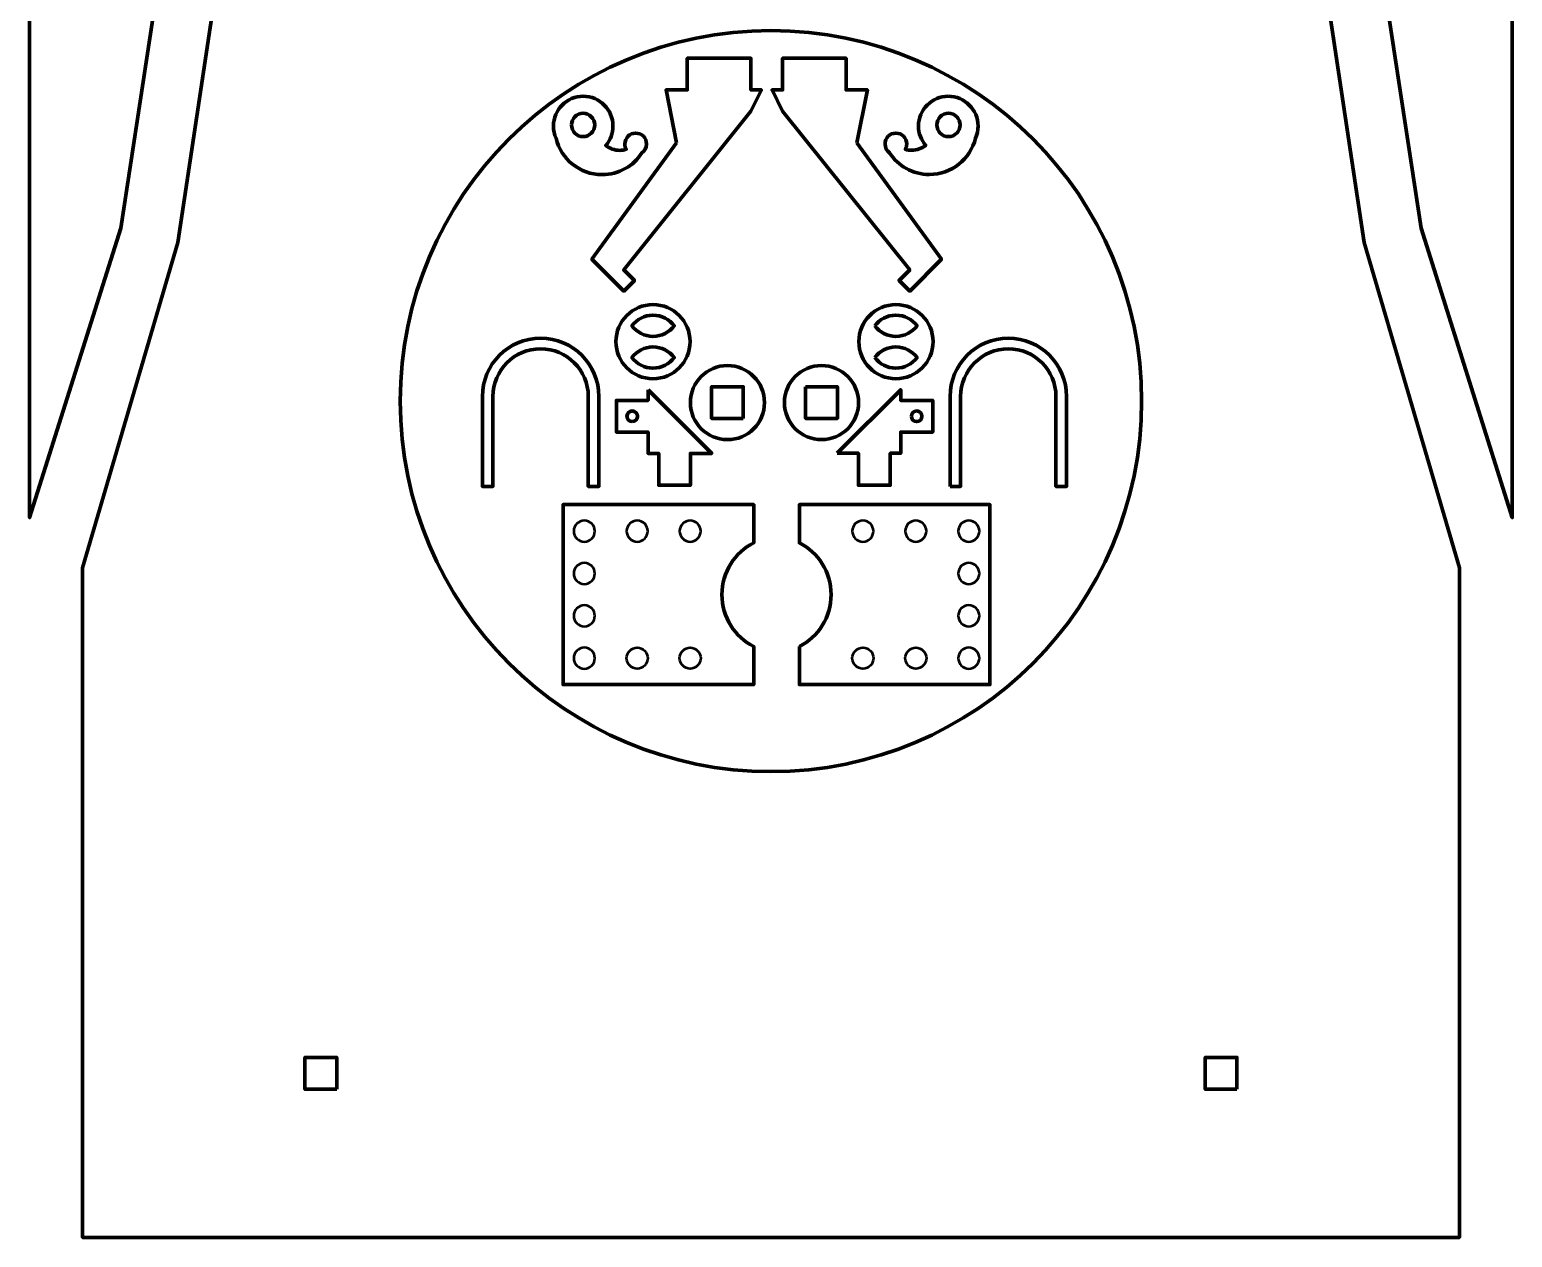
# Model space of a CAD drawing. Header units: inches. Extents: x 589 to 2016, y -1839 to -951.
# Drawn here: x 1654 to 1794, y -1626 to -1511.9 of the extents above; entities that cross this region are included whole.
import ezdxf

# ---------------------------------------------------------------- set-up
doc = ezdxf.new("R2010")
doc.units = ezdxf.units.IN
doc.header["$MEASUREMENT"] = 0
doc.layers.add('Layer 1', color=7, linetype='Continuous')

# ---------------------------------------------------------------- blocks, each defined once
blk = doc.blocks.new('block 104')
at = {"layer": 'Layer 1', "color": 240, "lineweight": 50, "true_color": 0xeb2227}
for points in [[(1707.35, -1559.26), (1707.35, -1559.81), (1706.9, -1560.26), (1706.35, -1560.26), (1706.35, -1560.26), (1706.35, -1560.26), (1706.35, -1560.26), (1705.8, -1560.26), (1705.35, -1559.81), (1705.35, -1559.26), (1705.35, -1559.26), (1705.35, -1559.26), (1705.35, -1559.26), (1705.35, -1558.71), (1705.8, -1558.26), (1706.35, -1558.26), (1706.35, -1558.26), (1706.35, -1558.26), (1706.35, -1558.26), (1706.9, -1558.26), (1707.35, -1558.71), (1707.35, -1559.26), (1707.35, -1559.26), (1707.35, -1559.26), (1707.35, -1559.26)], [(1712.35, -1559.26), (1712.35, -1559.81), (1711.9, -1560.26), (1711.35, -1560.26), (1711.35, -1560.26), (1711.35, -1560.26), (1711.35, -1560.26), (1710.8, -1560.26), (1710.35, -1559.81), (1710.35, -1559.26), (1710.35, -1559.26), (1710.35, -1559.26), (1710.35, -1559.26), (1710.35, -1558.71), (1710.8, -1558.26), (1711.35, -1558.26), (1711.35, -1558.26), (1711.35, -1558.26), (1711.35, -1558.26), (1711.9, -1558.26), (1712.35, -1558.71), (1712.35, -1559.26), (1712.35, -1559.26), (1712.35, -1559.26), (1712.35, -1559.26)], [(1717.35, -1559.26), (1717.35, -1559.81), (1716.9, -1560.26), (1716.35, -1560.26), (1716.35, -1560.26), (1716.35, -1560.26), (1716.35, -1560.26), (1715.8, -1560.26), (1715.35, -1559.81), (1715.35, -1559.26), (1715.35, -1559.26), (1715.35, -1559.26), (1715.35, -1559.26), (1715.35, -1558.71), (1715.8, -1558.26), (1716.35, -1558.26), (1716.35, -1558.26), (1716.35, -1558.26), (1716.35, -1558.26), (1716.9, -1558.26), (1717.35, -1558.71), (1717.35, -1559.26), (1717.35, -1559.26), (1717.35, -1559.26), (1717.35, -1559.26)], [(1707.35, -1563.26), (1707.35, -1563.81), (1706.9, -1564.26), (1706.35, -1564.26), (1706.35, -1564.26), (1706.35, -1564.26), (1706.35, -1564.26), (1705.8, -1564.26), (1705.35, -1563.81), (1705.35, -1563.26), (1705.35, -1563.26), (1705.35, -1563.26), (1705.35, -1563.26), (1705.35, -1562.71), (1705.8, -1562.26), (1706.35, -1562.26), (1706.35, -1562.26), (1706.35, -1562.26), (1706.35, -1562.26), (1706.9, -1562.26), (1707.35, -1562.71), (1707.35, -1563.26), (1707.35, -1563.26), (1707.35, -1563.26), (1707.35, -1563.26)], [(1707.35, -1567.26), (1707.35, -1567.82), (1706.9, -1568.26), (1706.35, -1568.26), (1706.35, -1568.26), (1706.35, -1568.26), (1706.35, -1568.26), (1705.8, -1568.26), (1705.35, -1567.82), (1705.35, -1567.26), (1705.35, -1567.26), (1705.35, -1567.26), (1705.35, -1567.26), (1705.35, -1566.71), (1705.8, -1566.26), (1706.35, -1566.26), (1706.35, -1566.26), (1706.35, -1566.26), (1706.35, -1566.26), (1706.9, -1566.26), (1707.35, -1566.71), (1707.35, -1567.26), (1707.35, -1567.26), (1707.35, -1567.26), (1707.35, -1567.26)], [(1707.35, -1571.26), (1707.35, -1571.81), (1706.9, -1572.26), (1706.35, -1572.26), (1706.35, -1572.26), (1706.35, -1572.26), (1706.35, -1572.26), (1705.8, -1572.26), (1705.35, -1571.81), (1705.35, -1571.26), (1705.35, -1571.26), (1705.35, -1571.26), (1705.35, -1571.26), (1705.35, -1570.71), (1705.8, -1570.26), (1706.35, -1570.26), (1706.35, -1570.26), (1706.35, -1570.26), (1706.35, -1570.26), (1706.9, -1570.26), (1707.35, -1570.71), (1707.35, -1571.26), (1707.35, -1571.26), (1707.35, -1571.26), (1707.35, -1571.26)], [(1712.35, -1571.26), (1712.35, -1570.71), (1711.9, -1570.26), (1711.35, -1570.26), (1711.35, -1570.26), (1711.35, -1570.26), (1711.35, -1570.26), (1710.8, -1570.26), (1710.35, -1570.71), (1710.35, -1571.26), (1710.35, -1571.26), (1710.35, -1571.26), (1710.35, -1571.26), (1710.35, -1571.81), (1710.8, -1572.26), (1711.35, -1572.26), (1711.35, -1572.26), (1711.35, -1572.26), (1711.35, -1572.26), (1711.9, -1572.26), (1712.35, -1571.81), (1712.35, -1571.26), (1712.35, -1571.26), (1712.35, -1571.26), (1712.35, -1571.26)], [(1717.35, -1571.26), (1717.35, -1570.71), (1716.9, -1570.26), (1716.35, -1570.26), (1716.35, -1570.26), (1716.35, -1570.26), (1716.35, -1570.26), (1715.8, -1570.26), (1715.35, -1570.71), (1715.35, -1571.26), (1715.35, -1571.26), (1715.35, -1571.26), (1715.35, -1571.26), (1715.35, -1571.81), (1715.8, -1572.26), (1716.35, -1572.26), (1716.35, -1572.26), (1716.35, -1572.26), (1716.35, -1572.26), (1716.9, -1572.26), (1717.35, -1571.81), (1717.35, -1571.26), (1717.35, -1571.26), (1717.35, -1571.26), (1717.35, -1571.26)]]:
    blk.add_open_spline(points, degree=3, knots=[0, 0, 0, 0, 1, 1, 1, 2, 2, 2, 3, 3, 3, 4, 4, 4, 5, 5, 5, 6, 6, 6, 7, 7, 7, 8, 8, 8, 8], dxfattribs=at)
blk = doc.blocks.new('block 103')
at = {"layer": 'Layer 1', "color": 18, "lineweight": 80, "true_color": 0x010101}
blk.add_open_spline([(1719.35, -1565.26), (1719.35, -1563.12), (1720.57, -1561.28), (1722.35, -1560.37), (1722.35, -1560.37), (1722.35, -1556.76), (1722.35, -1556.76), (1722.35, -1556.76), (1704.35, -1556.76), (1704.35, -1556.76), (1704.35, -1556.76), (1704.35, -1573.76), (1704.35, -1573.76), (1704.35, -1573.76), (1722.35, -1573.76), (1722.35, -1573.76), (1722.35, -1573.76), (1722.35, -1570.15), (1722.35, -1570.15), (1720.57, -1569.25), (1719.35, -1567.4), (1719.35, -1565.26)], degree=3, knots=[0, 0, 0, 0, 1, 1, 1, 2, 2, 2, 3, 3, 3, 4, 4, 4, 5, 5, 5, 6, 6, 6, 7, 7, 7, 7], dxfattribs=at)
at = {"layer": 'Layer 1'}
blk.add_blockref('block 104', (0, 0), dxfattribs=at)
blk = doc.blocks.new('block 106')
at = {"layer": 'Layer 1', "color": 240, "lineweight": 50, "true_color": 0xeb2227}
for points in [[(1731.65, -1559.26), (1731.65, -1558.71), (1732.1, -1558.26), (1732.66, -1558.26), (1732.66, -1558.26), (1732.66, -1558.26), (1732.66, -1558.26), (1733.21, -1558.26), (1733.66, -1558.71), (1733.66, -1559.26), (1733.66, -1559.26), (1733.66, -1559.26), (1733.66, -1559.26), (1733.66, -1559.81), (1733.21, -1560.26), (1732.66, -1560.26), (1732.66, -1560.26), (1732.66, -1560.26), (1732.66, -1560.26), (1732.1, -1560.26), (1731.65, -1559.81), (1731.65, -1559.26), (1731.65, -1559.26), (1731.65, -1559.26), (1731.65, -1559.26)], [(1736.66, -1559.26), (1736.66, -1558.71), (1737.1, -1558.26), (1737.66, -1558.26), (1737.66, -1558.26), (1737.66, -1558.26), (1737.66, -1558.26), (1738.21, -1558.26), (1738.66, -1558.71), (1738.66, -1559.26), (1738.66, -1559.26), (1738.66, -1559.26), (1738.66, -1559.26), (1738.66, -1559.81), (1738.21, -1560.26), (1737.66, -1560.26), (1737.66, -1560.26), (1737.66, -1560.26), (1737.66, -1560.26), (1737.1, -1560.26), (1736.66, -1559.81), (1736.66, -1559.26), (1736.66, -1559.26), (1736.66, -1559.26), (1736.66, -1559.26)], [(1741.66, -1559.26), (1741.66, -1558.71), (1742.11, -1558.26), (1742.66, -1558.26), (1742.66, -1558.26), (1742.66, -1558.26), (1742.66, -1558.26), (1743.21, -1558.26), (1743.66, -1558.71), (1743.66, -1559.26), (1743.66, -1559.26), (1743.66, -1559.26), (1743.66, -1559.26), (1743.66, -1559.81), (1743.21, -1560.26), (1742.66, -1560.26), (1742.66, -1560.26), (1742.66, -1560.26), (1742.66, -1560.26), (1742.11, -1560.26), (1741.66, -1559.81), (1741.66, -1559.26), (1741.66, -1559.26), (1741.66, -1559.26), (1741.66, -1559.26)], [(1741.66, -1563.26), (1741.66, -1562.71), (1742.11, -1562.26), (1742.66, -1562.26), (1742.66, -1562.26), (1742.66, -1562.26), (1742.66, -1562.26), (1743.21, -1562.26), (1743.66, -1562.71), (1743.66, -1563.26), (1743.66, -1563.26), (1743.66, -1563.26), (1743.66, -1563.26), (1743.66, -1563.81), (1743.21, -1564.26), (1742.66, -1564.26), (1742.66, -1564.26), (1742.66, -1564.26), (1742.66, -1564.26), (1742.11, -1564.26), (1741.66, -1563.81), (1741.66, -1563.26), (1741.66, -1563.26), (1741.66, -1563.26), (1741.66, -1563.26)], [(1741.66, -1567.26), (1741.66, -1566.71), (1742.1, -1566.26), (1742.66, -1566.26), (1742.66, -1566.26), (1742.66, -1566.26), (1742.66, -1566.26), (1743.21, -1566.26), (1743.66, -1566.71), (1743.66, -1567.26), (1743.66, -1567.26), (1743.66, -1567.26), (1743.66, -1567.26), (1743.66, -1567.82), (1743.21, -1568.26), (1742.66, -1568.26), (1742.66, -1568.26), (1742.66, -1568.26), (1742.66, -1568.26), (1742.11, -1568.26), (1741.66, -1567.82), (1741.66, -1567.26), (1741.66, -1567.26), (1741.66, -1567.26), (1741.66, -1567.26)], [(1731.66, -1571.26), (1731.66, -1571.81), (1732.1, -1572.26), (1732.66, -1572.26), (1732.66, -1572.26), (1732.66, -1572.26), (1732.66, -1572.26), (1733.21, -1572.26), (1733.66, -1571.81), (1733.66, -1571.26), (1733.66, -1571.26), (1733.66, -1571.26), (1733.66, -1571.26), (1733.66, -1570.71), (1733.21, -1570.26), (1732.66, -1570.26), (1732.66, -1570.26), (1732.66, -1570.26), (1732.66, -1570.26), (1732.11, -1570.26), (1731.66, -1570.71), (1731.66, -1571.26), (1731.66, -1571.26), (1731.66, -1571.26), (1731.66, -1571.26)], [(1736.66, -1571.26), (1736.66, -1571.81), (1737.1, -1572.26), (1737.66, -1572.26), (1737.66, -1572.26), (1737.66, -1572.26), (1737.66, -1572.26), (1738.21, -1572.26), (1738.66, -1571.81), (1738.66, -1571.26), (1738.66, -1571.26), (1738.66, -1571.26), (1738.66, -1571.26), (1738.66, -1570.71), (1738.21, -1570.26), (1737.66, -1570.26), (1737.66, -1570.26), (1737.66, -1570.26), (1737.66, -1570.26), (1737.11, -1570.26), (1736.66, -1570.71), (1736.66, -1571.26), (1736.66, -1571.26), (1736.66, -1571.26), (1736.66, -1571.26)], [(1741.66, -1571.26), (1741.66, -1570.71), (1742.11, -1570.26), (1742.66, -1570.26), (1742.66, -1570.26), (1742.66, -1570.26), (1742.66, -1570.26), (1743.21, -1570.26), (1743.66, -1570.71), (1743.66, -1571.26), (1743.66, -1571.26), (1743.66, -1571.26), (1743.66, -1571.26), (1743.66, -1571.81), (1743.21, -1572.26), (1742.66, -1572.26), (1742.66, -1572.26), (1742.66, -1572.26), (1742.66, -1572.26), (1742.11, -1572.26), (1741.66, -1571.81), (1741.66, -1571.26), (1741.66, -1571.26), (1741.66, -1571.26), (1741.66, -1571.26)]]:
    blk.add_open_spline(points, degree=3, knots=[0, 0, 0, 0, 1, 1, 1, 2, 2, 2, 3, 3, 3, 4, 4, 4, 5, 5, 5, 6, 6, 6, 7, 7, 7, 8, 8, 8, 8], dxfattribs=at)
blk = doc.blocks.new('block 105')
at = {"layer": 'Layer 1', "color": 18, "lineweight": 80, "true_color": 0x010101}
blk.add_open_spline([(1726.66, -1570.15), (1726.66, -1570.15), (1726.66, -1573.76), (1726.66, -1573.76), (1726.66, -1573.76), (1744.66, -1573.76), (1744.66, -1573.76), (1744.66, -1573.76), (1744.66, -1556.76), (1744.66, -1556.76), (1744.66, -1556.76), (1726.66, -1556.76), (1726.66, -1556.76), (1726.66, -1556.76), (1726.66, -1560.37), (1726.66, -1560.37), (1728.44, -1561.28), (1729.66, -1563.13), (1729.66, -1565.26), (1729.66, -1567.4), (1728.44, -1569.25), (1726.66, -1570.15)], degree=3, knots=[0, 0, 0, 0, 1, 1, 1, 2, 2, 2, 3, 3, 3, 4, 4, 4, 5, 5, 5, 6, 6, 6, 7, 7, 7, 7], dxfattribs=at)
at = {"layer": 'Layer 1'}
blk.add_blockref('block 106', (0, 0), dxfattribs=at)

msp = doc.modelspace()

# ---------------------------------------------------------------- linework, layer by layer
at = {"layer": 'Layer 1', "color": 18, "lineweight": 80, "true_color": 0x010101}
for points in [[(1653.98, -1557.98), (1662.6, -1530.65), (1668.98, -1488.73), (1675.4, -1488.73), (1675.99, -1400.73), (1653.98, -1397.49), (1653.98, -1557.98), (1653.98, -1557.98)], [(1793.98, -1397.49), (1771.98, -1400.73), (1772.57, -1488.73), (1778.98, -1488.73), (1785.36, -1530.65), (1793.98, -1557.98), (1793.98, -1397.49), (1793.98, -1397.49)], [(1788.98, -1562.72), (1779.98, -1531.98), (1773.98, -1491.98), (1673.98, -1491.98), (1667.98, -1531.98), (1658.98, -1562.72), (1658.98, -1625.98), (1788.98, -1625.98), (1788.98, -1562.72)], [(1715.07, -1522.58), (1707.08, -1533.58), (1710.08, -1536.58), (1711.08, -1535.58), (1710.08, -1534.58), (1722.08, -1519.58), (1723.08, -1517.58), (1722.08, -1517.58), (1722.08, -1514.58), (1716.07, -1514.58), (1716.07, -1517.58), (1714.08, -1517.58), (1715.07, -1522.58)], [(1732.08, -1522.58), (1740.08, -1533.58), (1737.08, -1536.58), (1736.08, -1535.58), (1737.08, -1534.58), (1725.08, -1519.58), (1724.08, -1517.58), (1725.08, -1517.58), (1725.08, -1514.58), (1731.08, -1514.58), (1731.08, -1517.58), (1733.08, -1517.58), (1732.08, -1522.58)], [(1721.37, -1548.62), (1718.37, -1548.62), (1718.37, -1545.62), (1721.37, -1545.62), (1721.37, -1548.62)], [(1727.25, -1545.62), (1730.25, -1545.62), (1730.25, -1548.62), (1727.25, -1548.62), (1727.25, -1545.62)], [(1712.38, -1545.91), (1712.38, -1546.91), (1709.38, -1546.91), (1709.38, -1549.91), (1712.38, -1549.91), (1712.38, -1551.92), (1713.38, -1551.92), (1713.38, -1554.92), (1716.38, -1554.92), (1716.38, -1551.92), (1718.38, -1551.92), (1712.38, -1545.91)], [(1730.24, -1551.91), (1732.24, -1551.91), (1732.24, -1554.92), (1735.24, -1554.92), (1735.24, -1551.91), (1736.24, -1551.91), (1736.24, -1549.91), (1739.25, -1549.91), (1739.25, -1546.91), (1736.24, -1546.91), (1736.24, -1545.91), (1730.24, -1551.91)], [(1682.98, -1611.98), (1679.98, -1611.98), (1679.98, -1608.98), (1682.98, -1608.98), (1682.98, -1611.98)], [(1767.98, -1611.98), (1764.98, -1611.98), (1764.98, -1608.98), (1767.98, -1608.98), (1767.98, -1611.98)]]:
    msp.add_lwpolyline(points, dxfattribs=at)
for points, knots in [([(1723.98, -1581.98), (1704.65, -1581.98), (1688.98, -1566.31), (1688.98, -1546.98), (1688.98, -1527.65), (1704.65, -1511.98), (1723.98, -1511.98), (1743.31, -1511.98), (1758.98, -1527.65), (1758.98, -1546.98), (1758.98, -1566.31), (1743.31, -1581.98), (1723.98, -1581.98)], [0, 0, 0, 0, 1, 1, 1, 2, 2, 2, 3, 3, 3, 4, 4, 4, 4]), ([(1703.44, -1520.99), (1703.44, -1521.4), (1703.53, -1521.79), (1703.69, -1522.14), (1704.15, -1524.11), (1705.92, -1525.58), (1708.04, -1525.58), (1709.62, -1525.58), (1711, -1524.76), (1711.8, -1523.53), (1712.06, -1523.34), (1712.23, -1523.04), (1712.23, -1522.69), (1712.23, -1522.12), (1711.77, -1521.66), (1711.2, -1521.66), (1710.64, -1521.66), (1710.18, -1522.12), (1710.18, -1522.69), (1710.18, -1522.87), (1710.23, -1523.04), (1710.31, -1523.19), (1710.12, -1523.25), (1709.92, -1523.29), (1709.71, -1523.29), (1709.21, -1523.29), (1708.75, -1523.11), (1708.38, -1522.82), (1708.81, -1522.33), (1709.06, -1521.69), (1709.06, -1520.99), (1709.06, -1519.44), (1707.81, -1518.18), (1706.25, -1518.18), (1704.7, -1518.18), (1703.44, -1519.44), (1703.44, -1520.99)], [0, 0, 0, 0, 1, 1, 1, 2, 2, 2, 3, 3, 3, 4, 4, 4, 5, 5, 5, 6, 6, 6, 7, 7, 7, 8, 8, 8, 9, 9, 9, 10, 10, 10, 11, 11, 11, 12, 12, 12, 12]), ([(1740.72, -1518.18), (1739.17, -1518.18), (1737.91, -1519.44), (1737.91, -1520.99), (1737.91, -1521.69), (1738.17, -1522.33), (1738.59, -1522.82), (1738.22, -1523.11), (1737.77, -1523.28), (1737.26, -1523.28), (1737.05, -1523.28), (1736.86, -1523.25), (1736.66, -1523.19), (1736.75, -1523.04), (1736.8, -1522.87), (1736.8, -1522.69), (1736.8, -1522.12), (1736.34, -1521.66), (1735.77, -1521.66), (1735.21, -1521.66), (1734.75, -1522.12), (1734.75, -1522.69), (1734.75, -1523.03), (1734.92, -1523.34), (1735.18, -1523.52), (1735.98, -1524.76), (1737.36, -1525.57), (1738.94, -1525.57), (1741.05, -1525.57), (1742.82, -1524.11), (1743.29, -1522.14), (1743.45, -1521.79), (1743.53, -1521.4), (1743.53, -1520.99), (1743.53, -1519.44), (1742.28, -1518.18), (1740.72, -1518.18)], [0, 0, 0, 0, 1, 1, 1, 2, 2, 2, 3, 3, 3, 4, 4, 4, 5, 5, 5, 6, 6, 6, 7, 7, 7, 8, 8, 8, 9, 9, 9, 10, 10, 10, 11, 11, 11, 12, 12, 12, 12]), ([(1705.14, -1520.89), (1705.14, -1520.28), (1705.63, -1519.79), (1706.24, -1519.79), (1706.84, -1519.79), (1707.34, -1520.28), (1707.34, -1520.89), (1707.34, -1521.5), (1706.84, -1521.99), (1706.24, -1521.99), (1705.63, -1521.99), (1705.14, -1521.49), (1705.14, -1520.89)], [0, 0, 0, 0, 1, 1, 1, 2, 2, 2, 3, 3, 3, 4, 4, 4, 4]), ([(1740.74, -1521.99), (1740.13, -1521.99), (1739.64, -1521.5), (1739.64, -1520.89), (1739.64, -1520.28), (1740.13, -1519.79), (1740.74, -1519.79), (1741.35, -1519.79), (1741.84, -1520.28), (1741.84, -1520.89), (1741.84, -1521.5), (1741.35, -1521.99), (1740.74, -1521.99)], [0, 0, 0, 0, 1, 1, 1, 2, 2, 2, 3, 3, 3, 4, 4, 4, 4]), ([(1712.84, -1537.86), (1710.91, -1537.86), (1709.34, -1539.42), (1709.34, -1541.36), (1709.34, -1543.29), (1710.91, -1544.86), (1712.84, -1544.86), (1714.78, -1544.86), (1716.34, -1543.29), (1716.34, -1541.36), (1716.34, -1539.43), (1714.78, -1537.86), (1712.84, -1537.86)], [0, 0, 0, 0, 1, 1, 1, 2, 2, 2, 3, 3, 3, 4, 4, 4, 4]), ([(1732.28, -1541.36), (1732.28, -1543.29), (1733.84, -1544.86), (1735.78, -1544.86), (1737.71, -1544.86), (1739.28, -1543.29), (1739.28, -1541.36), (1739.28, -1539.43), (1737.71, -1537.86), (1735.78, -1537.86), (1733.84, -1537.86), (1732.28, -1539.43), (1732.28, -1541.36)], [0, 0, 0, 0, 1, 1, 1, 2, 2, 2, 3, 3, 3, 4, 4, 4, 4]), ([(1712.84, -1540.86), (1712.03, -1540.86), (1711.3, -1540.47), (1710.85, -1539.86), (1711.3, -1539.25), (1712.03, -1538.86), (1712.84, -1538.86), (1713.66, -1538.86), (1714.38, -1539.25), (1714.84, -1539.86), (1714.38, -1540.47), (1713.66, -1540.86), (1712.84, -1540.86)], [0, 0, 0, 0, 1, 1, 1, 2, 2, 2, 3, 3, 3, 4, 4, 4, 4]), ([(1733.78, -1539.86), (1734.24, -1539.25), (1734.96, -1538.86), (1735.78, -1538.86), (1736.59, -1538.86), (1737.32, -1539.25), (1737.77, -1539.86), (1737.32, -1540.47), (1736.59, -1540.86), (1735.78, -1540.86), (1734.96, -1540.86), (1734.24, -1540.47), (1733.78, -1539.86)], [0, 0, 0, 0, 1, 1, 1, 2, 2, 2, 3, 3, 3, 4, 4, 4, 4]), ([(1707.73, -1546.54), (1707.73, -1543.5), (1705.27, -1541.04), (1702.23, -1541.04), (1699.19, -1541.04), (1696.73, -1543.5), (1696.73, -1546.54), (1696.73, -1546.54), (1696.73, -1555.04), (1696.73, -1555.04), (1696.73, -1555.04), (1697.73, -1555.04), (1697.73, -1555.04), (1697.73, -1555.04), (1697.73, -1546.54), (1697.73, -1546.54), (1697.73, -1544.05), (1699.74, -1542.04), (1702.23, -1542.04), (1704.71, -1542.04), (1706.73, -1544.05), (1706.73, -1546.54), (1706.73, -1546.54), (1706.73, -1555.04), (1706.73, -1555.04), (1706.73, -1555.04), (1707.73, -1555.04), (1707.73, -1555.04), (1707.73, -1555.04), (1707.73, -1546.54), (1707.73, -1546.54), (1707.73, -1546.54), (1707.73, -1546.54), (1707.73, -1546.54)], [0, 0, 0, 0, 1, 1, 1, 2, 2, 2, 3, 3, 3, 4, 4, 4, 5, 5, 5, 6, 6, 6, 7, 7, 7, 8, 8, 8, 9, 9, 9, 10, 10, 10, 11, 11, 11, 11]), ([(1740.89, -1555.04), (1740.89, -1555.04), (1741.89, -1555.04), (1741.89, -1555.04), (1741.89, -1555.04), (1741.89, -1546.54), (1741.89, -1546.54), (1741.89, -1544.05), (1743.91, -1542.04), (1746.39, -1542.04), (1748.88, -1542.04), (1750.89, -1544.05), (1750.89, -1546.54), (1750.89, -1546.54), (1750.89, -1555.04), (1750.89, -1555.04), (1750.89, -1555.04), (1751.89, -1555.04), (1751.89, -1555.04), (1751.89, -1555.04), (1751.89, -1546.54), (1751.89, -1546.54), (1751.89, -1543.5), (1749.43, -1541.03), (1746.39, -1541.03), (1743.36, -1541.03), (1740.89, -1543.5), (1740.89, -1546.54), (1740.89, -1546.54), (1740.89, -1555.04), (1740.89, -1555.04)], [0, 0, 0, 0, 1, 1, 1, 2, 2, 2, 3, 3, 3, 4, 4, 4, 5, 5, 5, 6, 6, 6, 7, 7, 7, 8, 8, 8, 9, 9, 9, 10, 10, 10, 10]), ([(1712.84, -1543.86), (1712.03, -1543.86), (1711.3, -1543.47), (1710.85, -1542.86), (1711.3, -1542.25), (1712.03, -1541.86), (1712.84, -1541.86), (1713.66, -1541.86), (1714.38, -1542.25), (1714.84, -1542.86), (1714.38, -1543.47), (1713.66, -1543.86), (1712.84, -1543.86)], [0, 0, 0, 0, 1, 1, 1, 2, 2, 2, 3, 3, 3, 4, 4, 4, 4]), ([(1733.78, -1542.86), (1734.24, -1542.25), (1734.96, -1541.86), (1735.78, -1541.86), (1736.59, -1541.86), (1737.32, -1542.25), (1737.77, -1542.86), (1737.32, -1543.47), (1736.59, -1543.86), (1735.78, -1543.86), (1734.96, -1543.86), (1734.24, -1543.47), (1733.78, -1542.86)], [0, 0, 0, 0, 1, 1, 1, 2, 2, 2, 3, 3, 3, 4, 4, 4, 4]), ([(1719.87, -1543.62), (1717.94, -1543.62), (1716.37, -1545.19), (1716.37, -1547.12), (1716.37, -1549.05), (1717.94, -1550.62), (1719.87, -1550.62), (1721.8, -1550.62), (1723.37, -1549.06), (1723.37, -1547.12), (1723.37, -1545.19), (1721.8, -1543.62), (1719.87, -1543.62)], [0, 0, 0, 0, 1, 1, 1, 2, 2, 2, 3, 3, 3, 4, 4, 4, 4]), ([(1725.25, -1547.12), (1725.25, -1549.05), (1726.82, -1550.62), (1728.75, -1550.62), (1730.68, -1550.62), (1732.25, -1549.05), (1732.25, -1547.12), (1732.25, -1545.19), (1730.68, -1543.62), (1728.75, -1543.62), (1726.82, -1543.62), (1725.25, -1545.19), (1725.25, -1547.12)], [0, 0, 0, 0, 1, 1, 1, 2, 2, 2, 3, 3, 3, 4, 4, 4, 4]), ([(1710.88, -1548.91), (1710.6, -1548.91), (1710.38, -1548.69), (1710.38, -1548.41), (1710.38, -1548.14), (1710.6, -1547.91), (1710.88, -1547.91), (1711.15, -1547.91), (1711.38, -1548.14), (1711.38, -1548.41), (1711.38, -1548.69), (1711.15, -1548.91), (1710.88, -1548.91)], [0, 0, 0, 0, 1, 1, 1, 2, 2, 2, 3, 3, 3, 4, 4, 4, 4]), ([(1737.24, -1548.41), (1737.24, -1548.14), (1737.47, -1547.91), (1737.74, -1547.91), (1738.02, -1547.91), (1738.24, -1548.14), (1738.24, -1548.41), (1738.24, -1548.69), (1738.02, -1548.91), (1737.74, -1548.91), (1737.47, -1548.91), (1737.24, -1548.69), (1737.24, -1548.41)], [0, 0, 0, 0, 1, 1, 1, 2, 2, 2, 3, 3, 3, 4, 4, 4, 4])]:
    msp.add_open_spline(points, degree=3, knots=knots, dxfattribs=at)

# ---------------------------------------------------------------- block references
at = {"layer": 'Layer 1'}
for name in ['block 103', 'block 105']:
    msp.add_blockref(name, (0, 0), dxfattribs=at)

doc.saveas('drawing.dxf')
